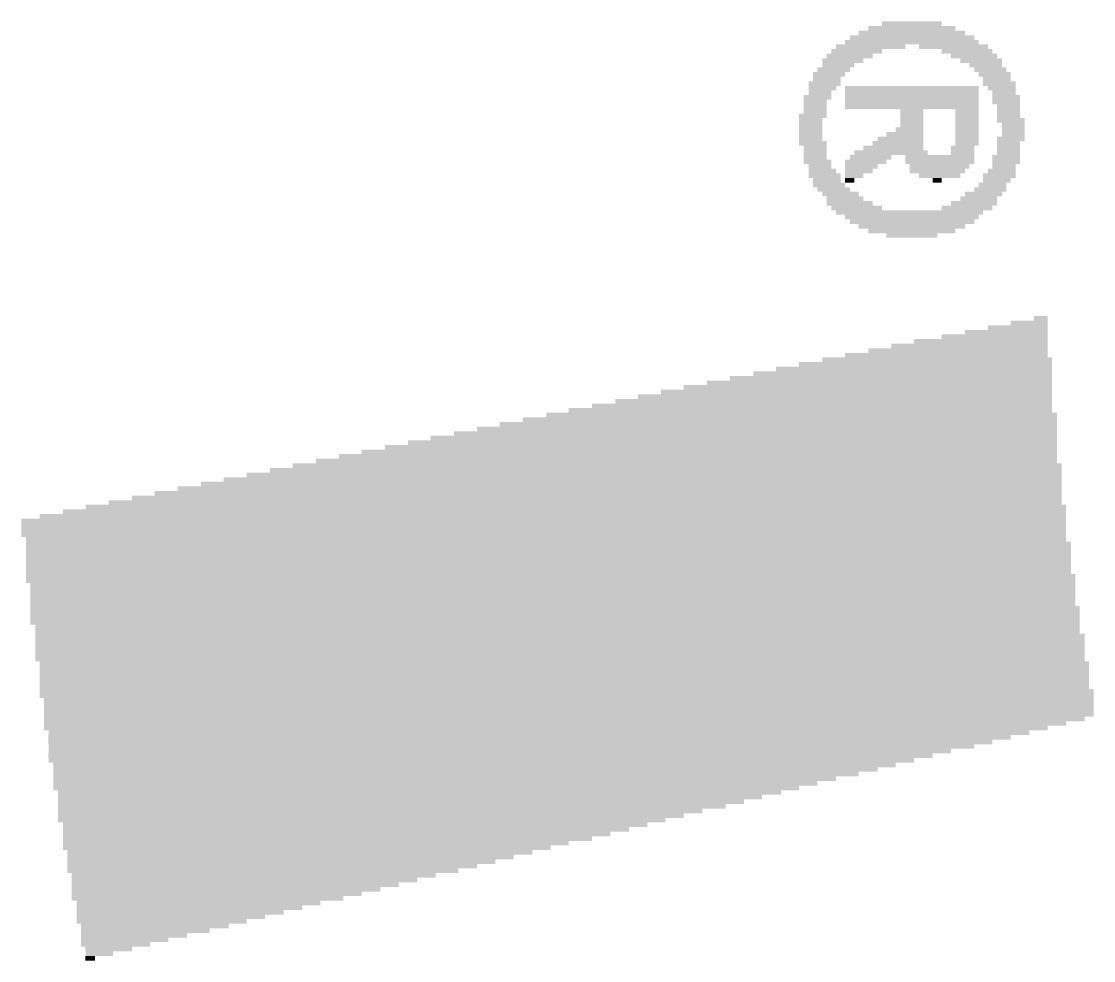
# Model space of a CAD drawing. Extents: x -50 to 50, y -28 to 28.
# Drawn here: x -49.941 to -45.011, y -12.097 to -7.779 of the extents above; entities that cross this region are included whole.
import ezdxf

# ---------------------------------------------------------------- set-up
doc = ezdxf.new("R2010")
doc.units = 0
doc.layers.add('200', color=132, linetype='CONTINUOUS')

# ---------------------------------------------------------------- blocks, each defined once
blk = doc.blocks.new('RECT')
blk.add_solid([(-0.5, -0.5), (0.5, -0.5), (-0.5, 0.5), (0.5, 0.5)])

msp = doc.modelspace()

# ---------------------------------------------------------------- block references
at = {"layer": '200'}
for p, xscale, yscale in [((-45.847, -7.7893), 0.2743, 0.0211), ((-45.847, -7.8317), 0.4877, 0.0211), ((-45.847, -7.8105), 0.4013, 0.0213), ((-46.0362, -7.8952), 0.3175, 0.0211), ((-45.847, -7.874), 0.6147, 0.0213), ((-45.8457, -7.8528), 0.5715, 0.0211), ((-45.6552, -7.8952), 0.3175, 0.0211), ((-46.1328, -7.9375), 0.2108, 0.0213), ((-46.101, -7.9163), 0.2337, 0.0211), ((-45.593, -7.9163), 0.2337, 0.0211), ((-45.5613, -7.9375), 0.2108, 0.0213), ((-46.1645, -7.9587), 0.188, 0.0211), ((-46.1848, -7.9798), 0.1473, 0.0211), ((-45.5282, -7.9587), 0.1905, 0.0211), ((-45.5079, -7.9798), 0.1499, 0.0211), ((-46.228, -8.0222), 0.1473, 0.0211), ((-46.2382, -8.0433), 0.127, 0.0211), ((-46.2064, -8.001), 0.1499, 0.0213), ((-45.4863, -8.001), 0.1473, 0.0213), ((-45.466, -8.0222), 0.1473, 0.0211), ((-45.4558, -8.0433), 0.127, 0.0211), ((-46.2483, -8.0645), 0.1473, 0.0213), ((-46.2585, -8.0857), 0.127, 0.0211), ((-45.847, -8.0857), 0.6147, 0.0211), ((-45.4444, -8.0645), 0.1499, 0.0213), ((-45.433, -8.0857), 0.127, 0.0211), ((-46.2813, -8.128), 0.127, 0.0213), ((-46.2699, -8.1068), 0.1041, 0.0211), ((-45.847, -8.1068), 0.6147, 0.0211), ((-45.847, -8.128), 0.6147, 0.0213), ((-45.4228, -8.1068), 0.1067, 0.0211), ((-45.4127, -8.128), 0.127, 0.0213), ((-46.2915, -8.1492), 0.1067, 0.0211), ((-46.2915, -8.1703), 0.1067, 0.0211), ((-46.2915, -8.1915), 0.1067, 0.0213), ((-45.847, -8.1492), 0.6147, 0.0211), ((-45.847, -8.1703), 0.6147, 0.0211), ((-45.847, -8.1915), 0.1067, 0.0213), ((-45.593, -8.1915), 0.1067, 0.0213), ((-45.4127, -8.1492), 0.127, 0.0211), ((-45.4025, -8.1703), 0.1067, 0.0211), ((-45.4025, -8.1915), 0.1067, 0.0213), ((-46.3017, -8.2127), 0.127, 0.0211), ((-46.3118, -8.2338), 0.1067, 0.0211), ((-45.847, -8.2127), 0.1067, 0.0211), ((-45.847, -8.2338), 0.1067, 0.0211), ((-45.593, -8.2127), 0.1067, 0.0211), ((-45.593, -8.2338), 0.1067, 0.0211), ((-45.4025, -8.2127), 0.1067, 0.0211), ((-45.3923, -8.2338), 0.127, 0.0211), ((-46.3118, -8.255), 0.1067, 0.0213), ((-46.3118, -8.2762), 0.1067, 0.0211), ((-45.8572, -8.2762), 0.127, 0.0211), ((-45.847, -8.255), 0.1067, 0.0213), ((-45.593, -8.255), 0.1067, 0.0213), ((-45.593, -8.2762), 0.1067, 0.0211), ((-45.3809, -8.255), 0.1041, 0.0213), ((-45.3809, -8.2762), 0.1041, 0.0211), ((-46.3017, -8.3397), 0.127, 0.0211), ((-46.3118, -8.2973), 0.1067, 0.0211), ((-46.3118, -8.3185), 0.1067, 0.0213), ((-45.9105, -8.3397), 0.2337, 0.0211), ((-45.8991, -8.3185), 0.2108, 0.0213), ((-45.8788, -8.2973), 0.1702, 0.0211), ((-45.593, -8.2973), 0.1067, 0.0211), ((-45.593, -8.3185), 0.1067, 0.0213), ((-45.593, -8.3397), 0.1067, 0.0211), ((-45.4025, -8.3397), 0.1067, 0.0211), ((-45.3923, -8.3185), 0.127, 0.0213), ((-45.3809, -8.2973), 0.1041, 0.0211), ((-46.2915, -8.3608), 0.1067, 0.0211), ((-46.2915, -8.382), 0.1067, 0.0213), ((-45.9423, -8.382), 0.3378, 0.0213), ((-45.9321, -8.3608), 0.2769, 0.0211), ((-45.6133, -8.3608), 0.1067, 0.0211), ((-45.6133, -8.382), 0.1067, 0.0213), ((-45.4025, -8.3608), 0.1067, 0.0211), ((-45.4025, -8.382), 0.1067, 0.0213), ((-46.2915, -8.4032), 0.1067, 0.0211), ((-46.2813, -8.4243), 0.127, 0.0211), ((-46.0591, -8.4243), 0.1905, 0.0211), ((-46.0362, -8.4032), 0.1905, 0.0211), ((-45.7187, -8.4032), 0.3175, 0.0211), ((-45.7187, -8.4243), 0.3175, 0.0211), ((-45.4127, -8.4032), 0.127, 0.0211), ((-45.4127, -8.4243), 0.127, 0.0211), ((-46.2699, -8.4455), 0.1041, 0.0213), ((-46.2585, -8.4667), 0.127, 0.0211), ((-46.2483, -8.4878), 0.1473, 0.0211), ((-46.0794, -8.4455), 0.1499, 0.0213), ((-46.0908, -8.4667), 0.127, 0.0211), ((-46.1124, -8.4878), 0.0838, 0.0211), ((-45.7302, -8.4667), 0.254, 0.0211), ((-45.72, -8.4455), 0.2743, 0.0213), ((-45.7187, -8.4878), 0.1905, 0.0211), ((-45.4444, -8.4878), 0.1499, 0.0211), ((-45.433, -8.4667), 0.127, 0.0211), ((-45.4228, -8.4455), 0.1067, 0.0213), ((-46.2382, -8.509), 0.127, 0.0213), ((-46.228, -8.5302), 0.1473, 0.0211), ((-46.1328, -8.509), 0.0432, 0.0213), ((-45.7302, -8.509), 0.0406, 0.0213), ((-45.4762, -8.5302), 0.127, 0.0211), ((-45.4558, -8.509), 0.127, 0.0213), ((-46.2064, -8.5513), 0.1499, 0.0211), ((-46.1747, -8.5725), 0.1676, 0.0213), ((-45.5181, -8.5725), 0.1702, 0.0213), ((-45.4863, -8.5513), 0.1473, 0.0211), ((-46.1328, -8.6148), 0.2108, 0.0211), ((-46.1543, -8.5937), 0.1676, 0.0211), ((-46.101, -8.636), 0.2337, 0.0213), ((-45.593, -8.636), 0.2337, 0.0213), ((-45.5613, -8.6148), 0.2108, 0.0211), ((-45.5397, -8.5937), 0.1676, 0.0211), ((-45.8572, -8.6572), 0.6756, 0.0211), ((-45.847, -8.6783), 0.6147, 0.0211), ((-45.8457, -8.6995), 0.5715, 0.0213), ((-45.847, -8.7207), 0.4877, 0.0211), ((-45.847, -8.7418), 0.4013, 0.0211), ((-45.847, -8.763), 0.2337, 0.0213), ((-45.3073, -9.1652), 0.1702, 0.0211), ((-45.2539, -9.144), 0.0635, 0.0213), ((-45.466, -9.2287), 0.4877, 0.0211), ((-45.4127, -9.2075), 0.381, 0.0213), ((-45.3593, -9.1863), 0.2743, 0.0211), ((-45.5816, -9.271), 0.7188, 0.0213), ((-45.5295, -9.2498), 0.6147, 0.0211), ((-45.6883, -9.3133), 0.9322, 0.0211), ((-45.6349, -9.2922), 0.8255, 0.0211), ((-45.8368, -9.3768), 1.27, 0.0211), ((-45.7835, -9.3557), 1.1633, 0.0211), ((-45.7302, -9.3345), 1.0566, 0.0213), ((-45.9423, -9.4192), 1.4808, 0.0211), ((-45.8889, -9.398), 1.3741, 0.0213), ((-46.0489, -9.4615), 1.6942, 0.0213), ((-45.9956, -9.4403), 1.5875, 0.0211), ((-46.2064, -9.525), 2.0091, 0.0213), ((-46.1543, -9.5038), 1.905, 0.0211), ((-46.101, -9.4827), 1.7983, 0.0211), ((-46.3131, -9.5673), 2.2225, 0.0211), ((-46.2598, -9.5462), 2.1158, 0.0211), ((-46.4071, -9.6097), 2.4562, 0.0211), ((-46.3537, -9.5885), 2.3495, 0.0213), ((-46.5658, -9.6732), 2.7737, 0.0211), ((-46.5125, -9.652), 2.667, 0.0213), ((-46.4604, -9.6308), 2.5629, 0.0211), ((-46.6712, -9.7155), 2.9845, 0.0213), ((-46.6192, -9.6943), 2.8804, 0.0211), ((-46.7779, -9.7578), 3.1979, 0.0211), ((-46.7246, -9.7367), 3.0912, 0.0211), ((-46.9265, -9.8213), 3.5357, 0.0211), ((-46.8833, -9.8002), 3.4087, 0.0211), ((-46.83, -9.779), 3.302, 0.0213), ((-47.0319, -9.8637), 3.7465, 0.0211), ((-46.9786, -9.8425), 3.6398, 0.0213), ((-47.1373, -9.906), 3.9573, 0.0213), ((-47.0853, -9.8848), 3.8532, 0.0211), ((-47.2961, -9.9695), 4.2748, 0.0213), ((-47.244, -9.9483), 4.1707, 0.0211), ((-47.1907, -9.9272), 4.064, 0.0211), ((-47.3926, -10.0118), 4.5085, 0.0211), ((-47.3494, -9.9907), 4.3815, 0.0211), ((-47.498, -10.0542), 4.7193, 0.0211), ((-47.4447, -10.033), 4.6126, 0.0213), ((-47.5399, -10.0753), 4.8031, 0.0211), ((-47.5399, -10.0965), 4.8031, 0.0213), ((-47.5399, -10.1177), 4.8031, 0.0211), ((-47.5399, -10.1388), 4.8031, 0.0211), ((-47.5297, -10.16), 4.7828, 0.0213), ((-47.5183, -10.1812), 4.8057, 0.0211), ((-47.5183, -10.2023), 4.8057, 0.0211), ((-47.5183, -10.2235), 4.8057, 0.0213), ((-47.5183, -10.2447), 4.8057, 0.0211), ((-47.5183, -10.2658), 4.8057, 0.0211), ((-47.5183, -10.287), 4.8057, 0.0213), ((-47.5183, -10.3082), 4.8057, 0.0211), ((-47.5082, -10.3293), 4.826, 0.0211), ((-47.5082, -10.3505), 4.826, 0.0213), ((-47.498, -10.3717), 4.8057, 0.0211), ((-47.498, -10.3928), 4.8057, 0.0211), ((-47.498, -10.414), 4.8057, 0.0213), ((-47.498, -10.4352), 4.8057, 0.0211), ((-47.498, -10.4563), 4.8057, 0.0211), ((-47.4878, -10.4775), 4.826, 0.0213), ((-47.4878, -10.4987), 4.826, 0.0211), ((-47.4878, -10.5198), 4.826, 0.0211), ((-47.4878, -10.541), 4.826, 0.0213), ((-47.465, -10.6045), 4.826, 0.0213), ((-47.4764, -10.5622), 4.8031, 0.0211), ((-47.4764, -10.5833), 4.8031, 0.0211), ((-47.465, -10.6257), 4.826, 0.0211), ((-47.465, -10.6468), 4.826, 0.0211), ((-47.465, -10.668), 4.826, 0.0213), ((-47.465, -10.6892), 4.826, 0.0211), ((-47.465, -10.7103), 4.826, 0.0211), ((-47.4447, -10.7315), 4.826, 0.0213), ((-47.4447, -10.7527), 4.826, 0.0211), ((-47.4447, -10.7738), 4.826, 0.0211), ((-47.4447, -10.795), 4.826, 0.0213), ((-47.4447, -10.8162), 4.826, 0.0211), ((-47.4447, -10.8373), 4.826, 0.0211), ((-47.4345, -10.8585), 4.8463, 0.0213), ((-47.4345, -10.8797), 4.8463, 0.0211), ((-47.4243, -10.9008), 4.826, 0.0211), ((-47.4243, -10.922), 4.826, 0.0213), ((-47.4243, -10.9432), 4.826, 0.0211), ((-47.4447, -10.9855), 4.7854, 0.0213), ((-47.4243, -10.9643), 4.826, 0.0211), ((-47.4878, -11.0067), 4.699, 0.0211), ((-47.5297, -11.0278), 4.6152, 0.0211), ((-47.5615, -11.049), 4.511, 0.0213), ((-47.6047, -11.0702), 4.4247, 0.0211), ((-47.6466, -11.0913), 4.3409, 0.0211), ((-47.6885, -11.1125), 4.257, 0.0213), ((-47.7418, -11.1337), 4.1504, 0.0211), ((-47.7838, -11.1548), 4.0665, 0.0211), ((-47.8269, -11.176), 3.9802, 0.0213), ((-47.8574, -11.1972), 3.8735, 0.0211), ((-47.9425, -11.2395), 3.7033, 0.0213), ((-47.8993, -11.2183), 3.7897, 0.0211), ((-47.9946, -11.2607), 3.5992, 0.0211), ((-48.0378, -11.2818), 3.5128, 0.0211), ((-48.0797, -11.303), 3.429, 0.0213), ((-48.1114, -11.3242), 3.3249, 0.0211), ((-48.1546, -11.3453), 3.2385, 0.0211), ((-48.1965, -11.3665), 3.1547, 0.0213), ((-48.2384, -11.3877), 3.0709, 0.0211), ((-48.2918, -11.4088), 2.9642, 0.0211), ((-48.3349, -11.43), 2.8778, 0.0213), ((-48.3768, -11.4512), 2.794, 0.0211), ((-48.4073, -11.4723), 2.6873, 0.0211), ((-48.4492, -11.4935), 2.6035, 0.0213), ((-48.4924, -11.5147), 2.5171, 0.0211), ((-48.5343, -11.5358), 2.4333, 0.0211), ((-48.5877, -11.557), 2.3266, 0.0213), ((-48.6296, -11.5782), 2.2428, 0.0211), ((-48.7045, -11.6205), 2.0523, 0.0213), ((-48.7464, -11.6417), 1.9685, 0.0211), ((-48.6613, -11.5993), 2.1387, 0.0211), ((-48.7883, -11.6628), 1.8847, 0.0211), ((-48.8315, -11.684), 1.7983, 0.0213), ((-48.9166, -11.7263), 1.5875, 0.0211), ((-48.8734, -11.7052), 1.6739, 0.0211), ((-48.9585, -11.7475), 1.5037, 0.0213), ((-49.0004, -11.7687), 1.4199, 0.0211), ((-49.0436, -11.7898), 1.3335, 0.0211), ((-49.0855, -11.811), 1.2497, 0.0213), ((-49.1274, -11.8322), 1.1201, 0.0211), ((-49.1693, -11.8533), 1.0363, 0.0211), ((-49.2112, -11.8745), 0.9525, 0.0213), ((-49.2963, -11.9168), 0.7823, 0.0211), ((-49.2544, -11.8957), 0.8661, 0.0211), ((-49.3281, -11.938), 0.6782, 0.0213), ((-49.3713, -11.9592), 0.5918, 0.0211), ((-49.4233, -11.9803), 0.4877, 0.0211), ((-49.4665, -12.0015), 0.4013, 0.0213), ((-49.5084, -12.0227), 0.3175, 0.0211), ((-49.5402, -12.0438), 0.2134, 0.0211), ((-49.6253, -12.0862), 0.0432, 0.0211), ((-49.5833, -12.065), 0.127, 0.0213)]:
    msp.add_blockref('RECT', p, dxfattribs=dict(at, xscale=xscale, yscale=yscale))

doc.saveas('drawing.dxf')
